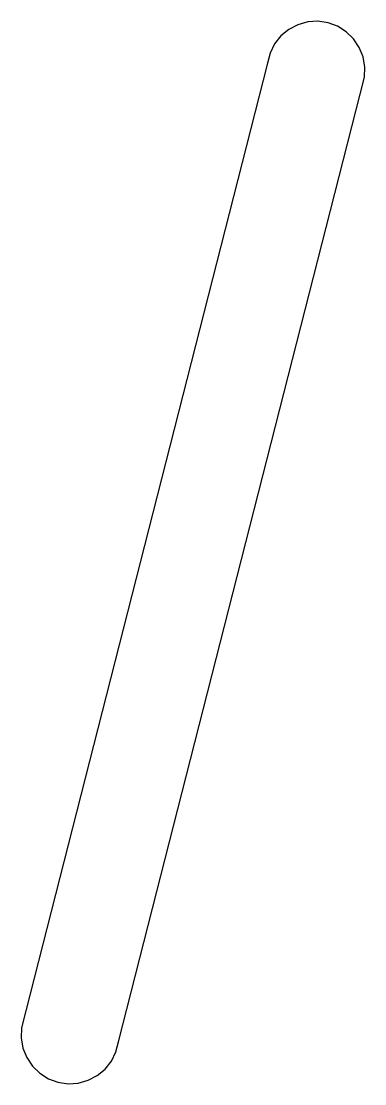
# Model space of a CAD drawing. Header units: metres. Extents: x -30 to 5, y -103 to 5.
import ezdxf

# ---------------------------------------------------------------- set-up
doc = ezdxf.new("R2010")
doc.units = ezdxf.units.M

msp = doc.modelspace()

# ---------------------------------------------------------------- linework, layer by layer
for p, q in [((-1.8475, 4.64613), (-2.77312, 4.16049)), ((-0.841141, 4.92873), (-1.8475, 4.64613)), ((0.201965, 4.99591), (-0.841141, 4.92873)), ((1.23627, 4.84474), (0.201965, 4.99591)), ((2.21654, 4.48184), (1.23627, 4.84474)), ((3.09991, 3.92307), (2.21654, 4.48184)), ((-3.57755, 3.49301), (-4.2256, 2.67287)), ((-2.77312, 4.16049), (-3.57755, 3.49301)), ((3.84784, 3.19281), (3.09991, 3.92307)), ((-4.2256, 2.67287), (-4.68898, 1.7359)), ((4.42757, 2.32303), (3.84784, 3.19281)), ((4.81381, 1.35173), (4.42757, 2.32303)), ((-4.68898, 1.7359), (-4.94743, 0.723083)), ((4.98965, 0.321335), (4.81381, 1.35173)), ((-4.94743, 0.723083), (-30.083, -97.7791)), ((4.94743, -0.723083), (4.98965, 0.321335)), ((-20.1881, -99.2252), (4.94743, -0.723083)), ((-30.083, -97.7791), (-30.1252, -98.8235)), ((-30.1252, -98.8235), (-29.9494, -99.8539)), ((-20.4466, -100.238), (-20.1881, -99.2252)), ((-29.9494, -99.8539), (-29.5631, -100.825)), ((-29.5631, -100.825), (-28.9834, -101.695)), ((-20.9099, -101.175), (-20.4466, -100.238)), ((-28.9834, -101.695), (-28.2355, -102.425)), ((-21.558, -101.995), (-20.9099, -101.175)), ((-28.2355, -102.425), (-27.3521, -102.984)), ((-27.3521, -102.984), (-26.3718, -103.347)), ((-23.288, -103.148), (-22.3624, -102.663)), ((-22.3624, -102.663), (-21.558, -101.995)), ((-26.3718, -103.347), (-25.3375, -103.498)), ((-25.3375, -103.498), (-24.2944, -103.431)), ((-24.2944, -103.431), (-23.288, -103.148))]:
    msp.add_line(p, q)

doc.saveas('drawing.dxf')
